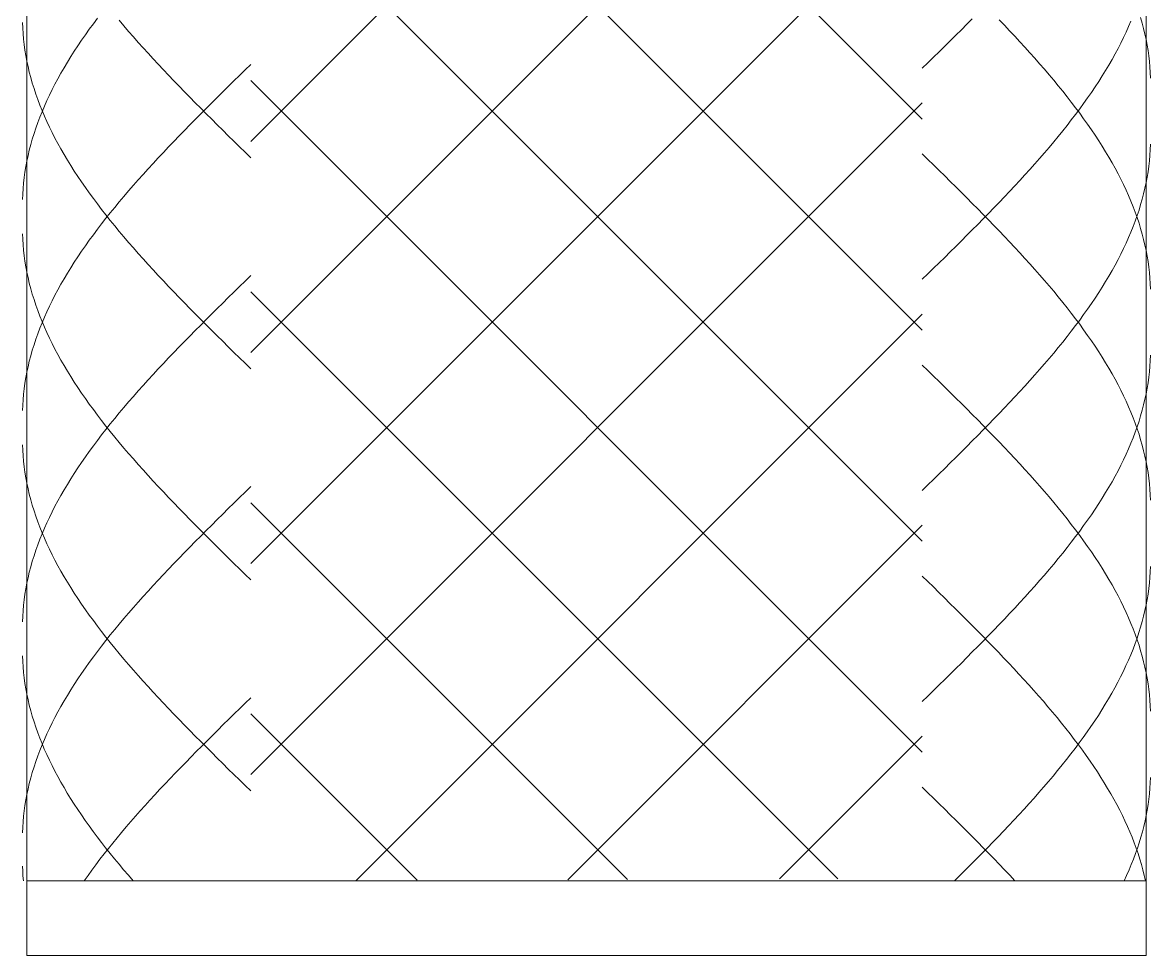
# Model space of a CAD drawing. Header units: millimetres. Extents: x -13140 to 14823, y 100 to 6213.
# Drawn here: x -11775.2 to -11624.1, y 1250 to 1375 of the extents above; entities that cross this region are included whole.
import ezdxf

# ---------------------------------------------------------------- set-up
doc = ezdxf.new("R2010")
doc.units = ezdxf.units.MM
doc.layers.add('E-LITE-EQPM', color=33, linetype='Continuous', lineweight=9)

# ---------------------------------------------------------------- blocks, each defined once
blk = doc.blocks.new('FP_7-ELEVAÇÃO 1 SUÍTE')
at = {"layer": 'E-LITE-EQPM'}
for p, q in [((-11774.65, 1490), (-11774.65, 1260)), ((-11765.74, 1374.84), (-11765.19, 1375.58)), ((-11775.2, 1374.26), (-11775.22, 1374.99)), ((-11775.15, 1373.52), (-11775.2, 1374.26)), ((-11766.8, 1373.37), (-11766.28, 1374.11)), ((-11766.28, 1374.11), (-11765.74, 1374.84)), ((-11761.64, 1374.56), (-11762.26, 1375.3)), ((-11761.01, 1373.82), (-11761.64, 1374.56)), ((-11775.09, 1372.78), (-11775.15, 1373.52)), ((-11775, 1372.05), (-11775.09, 1372.78)), ((-11767.81, 1371.9), (-11767.31, 1372.64)), ((-11767.31, 1372.64), (-11766.8, 1373.37)), ((-11760.37, 1373.09), (-11761.01, 1373.82)), ((-11759.72, 1372.35), (-11760.37, 1373.09)), ((-11774.9, 1371.31), (-11775, 1372.05)), ((-11774.78, 1370.57), (-11774.9, 1371.31)), ((-11768.76, 1370.43), (-11768.29, 1371.16)), ((-11768.29, 1371.16), (-11767.81, 1371.9)), ((-11759.07, 1371.61), (-11759.72, 1372.35)), ((-11758.4, 1370.88), (-11759.07, 1371.61)), ((-11774.65, 1369.84), (-11774.78, 1370.57)), ((-11774.49, 1369.1), (-11774.65, 1369.84)), ((-11769.65, 1368.95), (-11769.21, 1369.69)), ((-11769.21, 1369.69), (-11768.76, 1370.43)), ((-11757.73, 1370.14), (-11758.4, 1370.88)), ((-11757.04, 1369.41), (-11757.73, 1370.14)), ((-11756.35, 1368.67), (-11757.04, 1369.41)), ((-11774.32, 1368.36), (-11774.49, 1369.1)), ((-11774.13, 1367.63), (-11774.32, 1368.36)), ((-11770.49, 1367.48), (-11770.08, 1368.22)), ((-11770.08, 1368.22), (-11769.65, 1368.95)), ((-11755.66, 1367.93), (-11756.35, 1368.67)), ((-11754.95, 1367.2), (-11755.66, 1367.93)), ((-11746.9, 1367.18), (-11746.15, 1367.91)), ((-11746.15, 1367.91), (-11745.4, 1368.65)), ((-11745.4, 1368.65), (-11744.65, 1369.39)), ((-11773.92, 1366.89), (-11774.13, 1367.63)), ((-11773.69, 1366.16), (-11773.92, 1366.89)), ((-11771.26, 1366.01), (-11770.88, 1366.75)), ((-11770.88, 1366.75), (-11770.49, 1367.48)), ((-11754.24, 1366.46), (-11754.95, 1367.2)), ((-11753.53, 1365.72), (-11754.24, 1366.46)), ((-11748.39, 1365.7), (-11747.65, 1366.44)), ((-11747.65, 1366.44), (-11746.9, 1367.18)), ((-11773.45, 1365.42), (-11773.69, 1366.16)), ((-11773.18, 1364.68), (-11773.45, 1365.42)), ((-11771.97, 1364.54), (-11771.62, 1365.27)), ((-11771.62, 1365.27), (-11771.26, 1366.01)), ((-11752.81, 1364.99), (-11753.53, 1365.72)), ((-11752.08, 1364.25), (-11752.81, 1364.99)), ((-11749.88, 1364.23), (-11749.14, 1364.97)), ((-11749.14, 1364.97), (-11748.39, 1365.7)), ((-11772.91, 1363.95), (-11773.18, 1364.68)), ((-11772.61, 1363.21), (-11772.91, 1363.95)), ((-11772.61, 1363.06), (-11772.3, 1363.8)), ((-11772.3, 1363.8), (-11771.97, 1364.54)), ((-11751.35, 1363.52), (-11752.08, 1364.25)), ((-11750.62, 1362.78), (-11751.35, 1363.52)), ((-11751.35, 1362.76), (-11750.62, 1363.5)), ((-11750.62, 1363.5), (-11749.88, 1364.23)), ((-11773.18, 1361.59), (-11772.91, 1362.33)), ((-11772.91, 1362.33), (-11772.61, 1363.06)), ((-11772.3, 1362.47), (-11772.61, 1363.21)), ((-11771.97, 1361.74), (-11772.3, 1362.47)), ((-11752.81, 1361.29), (-11752.08, 1362.02)), ((-11752.08, 1362.02), (-11751.35, 1362.76)), ((-11749.88, 1362.04), (-11750.62, 1362.78)), ((-11749.14, 1361.31), (-11749.88, 1362.04)), ((-11773.69, 1360.12), (-11773.45, 1360.85)), ((-11773.45, 1360.85), (-11773.18, 1361.59)), ((-11771.62, 1361), (-11771.97, 1361.74)), ((-11771.26, 1360.27), (-11771.62, 1361)), ((-11754.24, 1359.81), (-11753.53, 1360.55)), ((-11753.53, 1360.55), (-11752.81, 1361.29)), ((-11748.39, 1360.57), (-11749.14, 1361.31)), ((-11747.65, 1359.83), (-11748.39, 1360.57)), ((-11774.13, 1358.65), (-11773.92, 1359.38)), ((-11773.92, 1359.38), (-11773.69, 1360.12)), ((-11770.88, 1359.53), (-11771.26, 1360.27)), ((-11770.49, 1358.79), (-11770.88, 1359.53)), ((-11755.66, 1358.34), (-11754.95, 1359.08)), ((-11754.95, 1359.08), (-11754.24, 1359.81)), ((-11746.9, 1359.1), (-11747.65, 1359.83)), ((-11746.15, 1358.36), (-11746.9, 1359.1)), ((-11774.49, 1357.17), (-11774.32, 1357.91)), ((-11774.32, 1357.91), (-11774.13, 1358.65)), ((-11770.08, 1358.06), (-11770.49, 1358.79)), ((-11769.65, 1357.32), (-11770.08, 1358.06)), ((-11769.21, 1356.58), (-11769.65, 1357.32)), ((-11757.04, 1356.87), (-11756.35, 1357.6)), ((-11756.35, 1357.6), (-11755.66, 1358.34)), ((-11745.4, 1357.62), (-11746.15, 1358.36)), ((-11744.65, 1356.89), (-11745.4, 1357.62)), ((-11774.78, 1355.7), (-11774.65, 1356.44)), ((-11774.65, 1356.44), (-11774.49, 1357.17)), ((-11768.76, 1355.85), (-11769.21, 1356.58)), ((-11768.29, 1355.11), (-11768.76, 1355.85)), ((-11758.4, 1355.4), (-11757.73, 1356.13)), ((-11757.73, 1356.13), (-11757.04, 1356.87)), ((-11775, 1354.23), (-11774.9, 1354.96)), ((-11774.9, 1354.96), (-11774.78, 1355.7)), ((-11767.81, 1354.37), (-11768.29, 1355.11)), ((-11767.31, 1353.64), (-11767.81, 1354.37)), ((-11759.72, 1353.92), (-11759.07, 1354.66)), ((-11759.07, 1354.66), (-11758.4, 1355.4)), ((-11775.15, 1352.76), (-11775.09, 1353.49)), ((-11775.09, 1353.49), (-11775, 1354.23)), ((-11766.8, 1352.9), (-11767.31, 1353.64)), ((-11766.28, 1352.17), (-11766.8, 1352.9)), ((-11761.01, 1352.45), (-11760.37, 1353.19)), ((-11760.37, 1353.19), (-11759.72, 1353.92)), ((-11775.22, 1351.28), (-11775.2, 1352.02)), ((-11775.2, 1352.02), (-11775.15, 1352.76)), ((-11765.74, 1351.43), (-11766.28, 1352.17)), ((-11765.19, 1350.69), (-11765.74, 1351.43)), ((-11762.26, 1350.98), (-11761.64, 1351.71)), ((-11761.64, 1351.71), (-11761.01, 1352.45)), ((-11764.63, 1349.96), (-11765.19, 1350.69)), ((-11764.05, 1349.22), (-11764.63, 1349.96)), ((-11763.47, 1349.51), (-11762.87, 1350.24)), ((-11762.87, 1350.24), (-11762.26, 1350.98)), ((-11764.63, 1348.03), (-11764.05, 1348.77)), ((-11764.05, 1348.77), (-11763.47, 1349.51)), ((-11763.47, 1348.48), (-11764.05, 1349.22)), ((-11762.87, 1347.75), (-11763.47, 1348.48)), ((-11765.74, 1346.56), (-11765.19, 1347.3)), ((-11765.19, 1347.3), (-11764.63, 1348.03)), ((-11762.26, 1347.01), (-11762.87, 1347.75)), ((-11761.64, 1346.28), (-11762.26, 1347.01)), ((-11775.2, 1345.97), (-11775.22, 1346.71)), ((-11775.15, 1345.23), (-11775.2, 1345.97)), ((-11775.09, 1344.5), (-11775.15, 1345.23)), ((-11766.8, 1345.09), (-11766.28, 1345.82)), ((-11766.28, 1345.82), (-11765.74, 1346.56)), ((-11761.01, 1345.54), (-11761.64, 1346.28)), ((-11760.37, 1344.8), (-11761.01, 1345.54)), ((-11775, 1343.76), (-11775.09, 1344.5)), ((-11774.9, 1343.03), (-11775, 1343.76)), ((-11767.81, 1343.61), (-11767.31, 1344.35)), ((-11767.31, 1344.35), (-11766.8, 1345.09)), ((-11759.72, 1344.07), (-11760.37, 1344.8)), ((-11759.07, 1343.33), (-11759.72, 1344.07)), ((-11774.78, 1342.29), (-11774.9, 1343.03)), ((-11774.65, 1341.55), (-11774.78, 1342.29)), ((-11768.76, 1342.14), (-11768.29, 1342.88)), ((-11768.29, 1342.88), (-11767.81, 1343.61)), ((-11758.4, 1342.59), (-11759.07, 1343.33)), ((-11757.73, 1341.86), (-11758.4, 1342.59)), ((-11774.49, 1340.82), (-11774.65, 1341.55)), ((-11774.32, 1340.08), (-11774.49, 1340.82)), ((-11769.65, 1340.67), (-11769.21, 1341.41)), ((-11769.21, 1341.41), (-11768.76, 1342.14)), ((-11757.04, 1341.12), (-11757.73, 1341.86)), ((-11756.35, 1340.39), (-11757.04, 1341.12)), ((-11745.4, 1340.37), (-11744.65, 1341.1)), ((-11774.13, 1339.34), (-11774.32, 1340.08)), ((-11773.92, 1338.61), (-11774.13, 1339.34)), ((-11770.88, 1338.46), (-11770.49, 1339.2)), ((-11770.49, 1339.2), (-11770.08, 1339.93)), ((-11770.08, 1339.93), (-11769.65, 1340.67)), ((-11755.66, 1339.65), (-11756.35, 1340.39)), ((-11754.95, 1338.91), (-11755.66, 1339.65)), ((-11746.9, 1338.89), (-11746.15, 1339.63)), ((-11746.15, 1339.63), (-11745.4, 1340.37)), ((-11773.69, 1337.87), (-11773.92, 1338.61)), ((-11773.45, 1337.14), (-11773.69, 1337.87)), ((-11771.62, 1336.99), (-11771.26, 1337.72)), ((-11771.26, 1337.72), (-11770.88, 1338.46)), ((-11754.24, 1338.18), (-11754.95, 1338.91)), ((-11753.53, 1337.44), (-11754.24, 1338.18)), ((-11748.39, 1337.42), (-11747.65, 1338.16)), ((-11747.65, 1338.16), (-11746.9, 1338.89)), ((-11773.18, 1336.4), (-11773.45, 1337.14)), ((-11772.91, 1335.66), (-11773.18, 1336.4)), ((-11772.3, 1335.52), (-11771.97, 1336.25)), ((-11771.97, 1336.25), (-11771.62, 1336.99)), ((-11752.81, 1336.7), (-11753.53, 1337.44)), ((-11752.08, 1335.97), (-11752.81, 1336.7)), ((-11749.88, 1335.95), (-11749.14, 1336.68)), ((-11749.14, 1336.68), (-11748.39, 1337.42)), ((-11772.61, 1334.93), (-11772.91, 1335.66)), ((-11772.91, 1334.04), (-11772.61, 1334.78)), ((-11772.61, 1334.78), (-11772.3, 1335.52)), ((-11772.3, 1334.19), (-11772.61, 1334.93)), ((-11751.35, 1335.23), (-11752.08, 1335.97)), ((-11750.62, 1334.49), (-11751.35, 1335.23)), ((-11751.35, 1334.47), (-11750.62, 1335.21)), ((-11750.62, 1335.21), (-11749.88, 1335.95)), ((-11773.45, 1332.57), (-11773.18, 1333.31)), ((-11773.18, 1333.31), (-11772.91, 1334.04)), ((-11771.97, 1333.45), (-11772.3, 1334.19)), ((-11771.62, 1332.72), (-11771.97, 1333.45)), ((-11752.81, 1333), (-11752.08, 1333.74)), ((-11752.08, 1333.74), (-11751.35, 1334.47)), ((-11749.88, 1333.76), (-11750.62, 1334.49)), ((-11749.14, 1333.02), (-11749.88, 1333.76)), ((-11773.92, 1331.1), (-11773.69, 1331.83)), ((-11773.69, 1331.83), (-11773.45, 1332.57)), ((-11771.26, 1331.98), (-11771.62, 1332.72)), ((-11770.88, 1331.24), (-11771.26, 1331.98)), ((-11754.24, 1331.53), (-11753.53, 1332.27)), ((-11753.53, 1332.27), (-11752.81, 1333)), ((-11748.39, 1332.29), (-11749.14, 1333.02)), ((-11747.65, 1331.55), (-11748.39, 1332.29)), ((-11774.32, 1329.63), (-11774.13, 1330.36)), ((-11774.13, 1330.36), (-11773.92, 1331.1)), ((-11770.49, 1330.51), (-11770.88, 1331.24)), ((-11770.08, 1329.77), (-11770.49, 1330.51)), ((-11755.66, 1330.06), (-11754.95, 1330.79)), ((-11754.95, 1330.79), (-11754.24, 1331.53)), ((-11746.9, 1330.81), (-11747.65, 1331.55)), ((-11746.15, 1330.08), (-11746.9, 1330.81)), ((-11774.65, 1328.15), (-11774.49, 1328.89)), ((-11774.49, 1328.89), (-11774.32, 1329.63)), ((-11769.65, 1329.04), (-11770.08, 1329.77)), ((-11769.21, 1328.3), (-11769.65, 1329.04)), ((-11757.04, 1328.58), (-11756.35, 1329.32)), ((-11756.35, 1329.32), (-11755.66, 1330.06)), ((-11745.4, 1329.34), (-11746.15, 1330.08)), ((-11744.65, 1328.6), (-11745.4, 1329.34)), ((-11774.9, 1326.68), (-11774.78, 1327.42)), ((-11774.78, 1327.42), (-11774.65, 1328.15)), ((-11768.76, 1327.56), (-11769.21, 1328.3)), ((-11768.29, 1326.83), (-11768.76, 1327.56)), ((-11759.07, 1326.38), (-11758.4, 1327.11)), ((-11758.4, 1327.11), (-11757.73, 1327.85)), ((-11757.73, 1327.85), (-11757.04, 1328.58)), ((-11775.09, 1325.21), (-11775, 1325.94)), ((-11775, 1325.94), (-11774.9, 1326.68)), ((-11767.81, 1326.09), (-11768.29, 1326.83)), ((-11767.31, 1325.35), (-11767.81, 1326.09)), ((-11760.37, 1324.9), (-11759.72, 1325.64)), ((-11759.72, 1325.64), (-11759.07, 1326.38)), ((-11775.2, 1323.73), (-11775.15, 1324.47)), ((-11775.15, 1324.47), (-11775.09, 1325.21)), ((-11766.8, 1324.62), (-11767.31, 1325.35)), ((-11766.28, 1323.88), (-11766.8, 1324.62)), ((-11761.64, 1323.43), (-11761.01, 1324.17)), ((-11761.01, 1324.17), (-11760.37, 1324.9)), ((-11775.22, 1323), (-11775.2, 1323.73)), ((-11765.74, 1323.15), (-11766.28, 1323.88)), ((-11765.19, 1322.41), (-11765.74, 1323.15)), ((-11762.87, 1321.96), (-11762.26, 1322.69)), ((-11762.26, 1322.69), (-11761.64, 1323.43)), ((-11764.63, 1321.67), (-11765.19, 1322.41)), ((-11764.05, 1320.94), (-11764.63, 1321.67)), ((-11764.05, 1320.48), (-11763.47, 1321.22)), ((-11763.47, 1321.22), (-11762.87, 1321.96)), ((-11765.19, 1319.01), (-11764.63, 1319.75)), ((-11764.63, 1319.75), (-11764.05, 1320.48)), ((-11763.47, 1320.2), (-11764.05, 1320.94)), ((-11762.87, 1319.46), (-11763.47, 1320.2)), ((-11775.2, 1317.69), (-11775.22, 1318.42)), ((-11766.28, 1317.54), (-11765.74, 1318.28)), ((-11765.74, 1318.28), (-11765.19, 1319.01)), ((-11762.26, 1318.73), (-11762.87, 1319.46)), ((-11761.64, 1317.99), (-11762.26, 1318.73)), ((-11775.15, 1316.95), (-11775.2, 1317.69)), ((-11775.09, 1316.21), (-11775.15, 1316.95)), ((-11767.31, 1316.07), (-11766.8, 1316.8)), ((-11766.8, 1316.8), (-11766.28, 1317.54)), ((-11761.01, 1317.25), (-11761.64, 1317.99)), ((-11760.37, 1316.52), (-11761.01, 1317.25)), ((-11759.72, 1315.78), (-11760.37, 1316.52)), ((-11775, 1315.48), (-11775.09, 1316.21)), ((-11774.9, 1314.74), (-11775, 1315.48)), ((-11768.29, 1314.59), (-11767.81, 1315.33)), ((-11767.81, 1315.33), (-11767.31, 1316.07)), ((-11759.07, 1315.05), (-11759.72, 1315.78)), ((-11758.4, 1314.31), (-11759.07, 1315.05)), ((-11774.78, 1314.01), (-11774.9, 1314.74)), ((-11774.65, 1313.27), (-11774.78, 1314.01)), ((-11769.21, 1313.12), (-11768.76, 1313.86)), ((-11768.76, 1313.86), (-11768.29, 1314.59)), ((-11757.73, 1313.57), (-11758.4, 1314.31)), ((-11757.04, 1312.84), (-11757.73, 1313.57)), ((-11774.49, 1312.53), (-11774.65, 1313.27)), ((-11774.32, 1311.8), (-11774.49, 1312.53)), ((-11770.08, 1311.65), (-11769.65, 1312.39)), ((-11769.65, 1312.39), (-11769.21, 1313.12)), ((-11756.35, 1312.1), (-11757.04, 1312.84)), ((-11755.66, 1311.36), (-11756.35, 1312.1)), ((-11746.15, 1311.34), (-11745.4, 1312.08)), ((-11745.4, 1312.08), (-11744.65, 1312.82)), ((-11774.13, 1311.06), (-11774.32, 1311.8)), ((-11773.92, 1310.32), (-11774.13, 1311.06)), ((-11770.88, 1310.18), (-11770.49, 1310.91)), ((-11770.49, 1310.91), (-11770.08, 1311.65)), ((-11754.95, 1310.63), (-11755.66, 1311.36)), ((-11754.24, 1309.89), (-11754.95, 1310.63)), ((-11747.65, 1309.87), (-11746.9, 1310.61)), ((-11746.9, 1310.61), (-11746.15, 1311.34)), ((-11773.69, 1309.59), (-11773.92, 1310.32)), ((-11773.45, 1308.85), (-11773.69, 1309.59)), ((-11771.62, 1308.7), (-11771.26, 1309.44)), ((-11771.26, 1309.44), (-11770.88, 1310.18)), ((-11753.53, 1309.16), (-11754.24, 1309.89)), ((-11752.81, 1308.42), (-11753.53, 1309.16)), ((-11749.14, 1308.4), (-11748.39, 1309.14)), ((-11748.39, 1309.14), (-11747.65, 1309.87)), ((-11773.18, 1308.11), (-11773.45, 1308.85)), ((-11772.91, 1307.38), (-11773.18, 1308.11)), ((-11772.3, 1307.23), (-11771.97, 1307.97)), ((-11771.97, 1307.97), (-11771.62, 1308.7)), ((-11752.08, 1307.68), (-11752.81, 1308.42)), ((-11751.35, 1306.95), (-11752.08, 1307.68)), ((-11750.62, 1306.93), (-11749.88, 1307.66)), ((-11749.88, 1307.66), (-11749.14, 1308.4)), ((-11772.61, 1306.64), (-11772.91, 1307.38)), ((-11772.91, 1305.76), (-11772.61, 1306.49)), ((-11772.61, 1306.49), (-11772.3, 1307.23)), ((-11772.3, 1305.91), (-11772.61, 1306.64)), ((-11752.08, 1305.45), (-11751.35, 1306.19)), ((-11750.62, 1306.21), (-11751.35, 1306.95)), ((-11751.35, 1306.19), (-11750.62, 1306.93)), ((-11749.88, 1305.47), (-11750.62, 1306.21)), ((-11773.45, 1304.29), (-11773.18, 1305.02)), ((-11773.18, 1305.02), (-11772.91, 1305.76)), ((-11771.97, 1305.17), (-11772.3, 1305.91)), ((-11771.62, 1304.43), (-11771.97, 1305.17)), ((-11771.26, 1303.7), (-11771.62, 1304.43)), ((-11753.53, 1303.98), (-11752.81, 1304.72)), ((-11752.81, 1304.72), (-11752.08, 1305.45)), ((-11749.14, 1304.74), (-11749.88, 1305.47)), ((-11748.39, 1304), (-11749.14, 1304.74)), ((-11773.92, 1302.81), (-11773.69, 1303.55)), ((-11773.69, 1303.55), (-11773.45, 1304.29)), ((-11770.88, 1302.96), (-11771.26, 1303.7)), ((-11770.49, 1302.22), (-11770.88, 1302.96)), ((-11754.95, 1302.51), (-11754.24, 1303.25)), ((-11754.24, 1303.25), (-11753.53, 1303.98)), ((-11747.65, 1303.27), (-11748.39, 1304)), ((-11746.9, 1302.53), (-11747.65, 1303.27)), ((-11774.32, 1301.34), (-11774.13, 1302.08)), ((-11774.13, 1302.08), (-11773.92, 1302.81)), ((-11770.08, 1301.49), (-11770.49, 1302.22)), ((-11769.65, 1300.75), (-11770.08, 1301.49)), ((-11756.35, 1301.04), (-11755.66, 1301.77)), ((-11755.66, 1301.77), (-11754.95, 1302.51)), ((-11746.15, 1301.79), (-11746.9, 1302.53)), ((-11745.4, 1301.06), (-11746.15, 1301.79)), ((-11774.65, 1299.87), (-11774.49, 1300.6)), ((-11774.49, 1300.6), (-11774.32, 1301.34)), ((-11769.21, 1300.02), (-11769.65, 1300.75)), ((-11768.76, 1299.28), (-11769.21, 1300.02)), ((-11757.73, 1299.56), (-11757.04, 1300.3)), ((-11757.04, 1300.3), (-11756.35, 1301.04)), ((-11744.65, 1300.32), (-11745.4, 1301.06)), ((-11775, 1297.66), (-11774.9, 1298.4)), ((-11774.9, 1298.4), (-11774.78, 1299.13)), ((-11774.78, 1299.13), (-11774.65, 1299.87)), ((-11768.29, 1298.54), (-11768.76, 1299.28)), ((-11767.81, 1297.81), (-11768.29, 1298.54)), ((-11759.07, 1298.09), (-11758.4, 1298.83)), ((-11758.4, 1298.83), (-11757.73, 1299.56)), ((-11775.15, 1296.19), (-11775.09, 1296.92)), ((-11775.09, 1296.92), (-11775, 1297.66)), ((-11767.31, 1297.07), (-11767.81, 1297.81)), ((-11766.8, 1296.33), (-11767.31, 1297.07)), ((-11760.37, 1296.62), (-11759.72, 1297.35)), ((-11759.72, 1297.35), (-11759.07, 1298.09)), ((-11775.22, 1294.71), (-11775.2, 1295.45)), ((-11775.2, 1295.45), (-11775.15, 1296.19)), ((-11766.28, 1295.6), (-11766.8, 1296.33)), ((-11765.74, 1294.86), (-11766.28, 1295.6)), ((-11761.64, 1295.15), (-11761.01, 1295.88)), ((-11761.01, 1295.88), (-11760.37, 1296.62)), ((-11765.19, 1294.12), (-11765.74, 1294.86)), ((-11764.63, 1293.39), (-11765.19, 1294.12)), ((-11762.87, 1293.67), (-11762.26, 1294.41)), ((-11762.26, 1294.41), (-11761.64, 1295.15)), ((-11764.05, 1292.65), (-11764.63, 1293.39)), ((-11764.05, 1292.2), (-11763.47, 1292.94)), ((-11763.47, 1291.92), (-11764.05, 1292.65)), ((-11763.47, 1292.94), (-11762.87, 1293.67)), ((-11765.19, 1290.73), (-11764.63, 1291.46)), ((-11764.63, 1291.46), (-11764.05, 1292.2)), ((-11762.87, 1291.18), (-11763.47, 1291.92)), ((-11762.26, 1290.44), (-11762.87, 1291.18)), ((-11775.2, 1289.4), (-11775.22, 1290.14)), ((-11775.15, 1288.67), (-11775.2, 1289.4)), ((-11766.28, 1289.26), (-11765.74, 1289.99)), ((-11765.74, 1289.99), (-11765.19, 1290.73)), ((-11761.64, 1289.71), (-11762.26, 1290.44)), ((-11761.01, 1288.97), (-11761.64, 1289.71)), ((-11775.09, 1287.93), (-11775.15, 1288.67)), ((-11775, 1287.2), (-11775.09, 1287.93)), ((-11767.31, 1287.78), (-11766.8, 1288.52)), ((-11766.8, 1288.52), (-11766.28, 1289.26)), ((-11760.37, 1288.23), (-11761.01, 1288.97)), ((-11759.72, 1287.5), (-11760.37, 1288.23)), ((-11774.9, 1286.46), (-11775, 1287.2)), ((-11774.78, 1285.73), (-11774.9, 1286.46)), ((-11768.76, 1285.57), (-11768.29, 1286.31)), ((-11768.29, 1286.31), (-11767.81, 1287.05)), ((-11767.81, 1287.05), (-11767.31, 1287.78)), ((-11759.07, 1286.76), (-11759.72, 1287.5)), ((-11758.4, 1286.03), (-11759.07, 1286.76)), ((-11774.65, 1284.99), (-11774.78, 1285.73)), ((-11774.49, 1284.26), (-11774.65, 1284.99)), ((-11769.65, 1284.1), (-11769.21, 1284.84)), ((-11769.21, 1284.84), (-11768.76, 1285.57)), ((-11757.73, 1285.29), (-11758.4, 1286.03)), ((-11757.04, 1284.55), (-11757.73, 1285.29)), ((-11774.32, 1283.52), (-11774.49, 1284.26)), ((-11774.13, 1282.79), (-11774.32, 1283.52)), ((-11770.49, 1282.63), (-11770.08, 1283.36)), ((-11770.08, 1283.36), (-11769.65, 1284.1)), ((-11756.35, 1283.82), (-11757.04, 1284.55)), ((-11755.66, 1283.08), (-11756.35, 1283.82)), ((-11746.12, 1283.09), (-11745.39, 1283.81)), ((-11745.39, 1283.81), (-11744.65, 1284.53)), ((-11773.92, 1282.05), (-11774.13, 1282.79)), ((-11773.69, 1281.32), (-11773.92, 1282.05)), ((-11771.26, 1281.16), (-11770.88, 1281.89)), ((-11770.88, 1281.89), (-11770.49, 1282.63)), ((-11754.95, 1282.34), (-11755.66, 1283.08)), ((-11754.24, 1281.61), (-11754.95, 1282.34)), ((-11747.59, 1281.65), (-11746.86, 1282.37)), ((-11746.86, 1282.37), (-11746.12, 1283.09)), ((-11773.45, 1280.58), (-11773.69, 1281.32)), ((-11773.19, 1279.85), (-11773.45, 1280.58)), ((-11771.97, 1279.68), (-11771.62, 1280.42)), ((-11771.62, 1280.42), (-11771.26, 1281.16)), ((-11753.53, 1280.87), (-11754.24, 1281.61)), ((-11752.81, 1280.13), (-11753.53, 1280.87)), ((-11749.05, 1280.2), (-11748.32, 1280.93)), ((-11748.32, 1280.93), (-11747.59, 1281.65)), ((-11772.91, 1279.11), (-11773.19, 1279.85)), ((-11772.62, 1278.38), (-11772.91, 1279.11)), ((-11772.61, 1278.21), (-11772.3, 1278.95)), ((-11772.3, 1278.95), (-11771.97, 1279.68)), ((-11752.08, 1279.4), (-11752.81, 1280.13)), ((-11751.35, 1278.66), (-11752.08, 1279.4)), ((-11751.22, 1278.04), (-11750.5, 1278.76)), ((-11750.5, 1278.76), (-11749.78, 1279.48)), ((-11749.78, 1279.48), (-11749.05, 1280.2)), ((-11773.18, 1276.74), (-11772.91, 1277.47)), ((-11772.91, 1277.47), (-11772.61, 1278.21)), ((-11772.31, 1277.64), (-11772.62, 1278.38)), ((-11771.98, 1276.91), (-11772.31, 1277.64)), ((-11752.65, 1276.6), (-11751.94, 1277.32)), ((-11751.94, 1277.32), (-11751.22, 1278.04)), ((-11750.62, 1277.93), (-11751.35, 1278.66)), ((-11749.88, 1277.19), (-11750.62, 1277.93)), ((-11773.69, 1275.27), (-11773.45, 1276)), ((-11773.45, 1276), (-11773.18, 1276.74)), ((-11771.63, 1276.17), (-11771.98, 1276.91)), ((-11771.27, 1275.44), (-11771.63, 1276.17)), ((-11754.06, 1275.15), (-11753.36, 1275.87)), ((-11753.36, 1275.87), (-11752.65, 1276.6)), ((-11749.14, 1276.45), (-11749.88, 1277.19)), ((-11748.39, 1275.72), (-11749.14, 1276.45)), ((-11747.65, 1274.98), (-11748.39, 1275.72)), ((-11774.13, 1273.79), (-11773.92, 1274.53)), ((-11773.92, 1274.53), (-11773.69, 1275.27)), ((-11770.9, 1274.7), (-11771.27, 1275.44)), ((-11770.5, 1273.97), (-11770.9, 1274.7)), ((-11755.45, 1273.71), (-11754.76, 1274.43)), ((-11754.76, 1274.43), (-11754.06, 1275.15)), ((-11746.9, 1274.24), (-11747.65, 1274.98)), ((-11746.15, 1273.51), (-11746.9, 1274.24)), ((-11774.49, 1272.32), (-11774.32, 1273.06)), ((-11774.32, 1273.06), (-11774.13, 1273.79)), ((-11770.1, 1273.23), (-11770.5, 1273.97)), ((-11769.67, 1272.5), (-11770.1, 1273.23)), ((-11756.81, 1272.27), (-11756.13, 1272.99)), ((-11756.13, 1272.99), (-11755.45, 1273.71)), ((-11745.4, 1272.77), (-11746.15, 1273.51)), ((-11744.65, 1272.04), (-11745.4, 1272.77)), ((-11774.78, 1270.85), (-11774.65, 1271.58)), ((-11774.65, 1271.58), (-11774.49, 1272.32)), ((-11769.23, 1271.76), (-11769.67, 1272.5)), ((-11768.78, 1271.03), (-11769.23, 1271.76)), ((-11758.15, 1270.82), (-11757.48, 1271.54)), ((-11757.48, 1271.54), (-11756.81, 1272.27)), ((-11775, 1269.37), (-11774.9, 1270.11)), ((-11774.9, 1270.11), (-11774.78, 1270.85)), ((-11768.31, 1270.29), (-11768.78, 1271.03)), ((-11767.83, 1269.56), (-11768.31, 1270.29)), ((-11759.45, 1269.38), (-11758.8, 1270.1)), ((-11758.8, 1270.1), (-11758.15, 1270.82)), ((-11775.15, 1267.9), (-11775.09, 1268.64)), ((-11775.09, 1268.64), (-11775, 1269.37)), ((-11767.34, 1268.82), (-11767.83, 1269.56)), ((-11766.83, 1268.09), (-11767.34, 1268.82)), ((-11760.72, 1267.94), (-11760.09, 1268.66)), ((-11760.09, 1268.66), (-11759.45, 1269.38)), ((-11775.22, 1266.43), (-11775.2, 1267.17)), ((-11775.2, 1267.17), (-11775.15, 1267.9)), ((-11766.3, 1267.35), (-11766.83, 1268.09)), ((-11765.77, 1266.62), (-11766.3, 1267.35)), ((-11761.95, 1266.49), (-11761.34, 1267.22)), ((-11761.34, 1267.22), (-11760.72, 1267.94)), ((-11765.22, 1265.88), (-11765.77, 1266.62)), ((-11764.66, 1265.15), (-11765.22, 1265.88)), ((-11764.09, 1264.41), (-11764.66, 1265.15)), ((-11763.14, 1265.05), (-11762.55, 1265.77)), ((-11762.55, 1265.77), (-11761.95, 1266.49)), ((-11764.85, 1262.89), (-11764.29, 1263.61)), ((-11764.29, 1263.61), (-11763.72, 1264.33)), ((-11763.5, 1263.68), (-11764.09, 1264.41)), ((-11763.72, 1264.33), (-11763.14, 1265.05)), ((-11762.91, 1262.94), (-11763.5, 1263.68)), ((-11765.93, 1261.44), (-11765.4, 1262.16)), ((-11765.4, 1262.16), (-11764.85, 1262.89)), ((-11762.3, 1262.21), (-11762.91, 1262.94)), ((-11761.68, 1261.47), (-11762.3, 1262.21)), ((-11775.2, 1261.3), (-11775.23, 1261.94)), ((-11775.17, 1260.65), (-11775.2, 1261.3)), ((-11775.12, 1260), (-11775.17, 1260.65)), ((-11766.96, 1260), (-11766.45, 1260.72)), ((-11766.45, 1260.72), (-11765.93, 1261.44)), ((-11761.05, 1260.74), (-11761.68, 1261.47)), ((-11760.42, 1260), (-11761.05, 1260.74))]:
    blk.add_line(p, q, dxfattribs=at)
blk = doc.blocks.new('FP_8-ELEVAÇÃO 1 SUÍTE')
at = {"layer": 'E-LITE-EQPM'}
for p, q in [((-11624.65, 1260), (-11624.65, 1490)), ((-11648.68, 1374.77), (-11647.95, 1375.51)), ((-11625.18, 1374.94), (-11625.39, 1375.67)), ((-11650.16, 1373.3), (-11649.42, 1374.04)), ((-11649.42, 1374.04), (-11648.68, 1374.77)), ((-11643.64, 1374.63), (-11644.35, 1375.37)), ((-11642.95, 1373.9), (-11643.64, 1374.63)), ((-11627.33, 1373.73), (-11627, 1374.47)), ((-11627, 1374.47), (-11626.69, 1375.2)), ((-11624.99, 1374.2), (-11625.18, 1374.94)), ((-11624.81, 1373.46), (-11624.99, 1374.2)), ((-11651.65, 1371.83), (-11650.91, 1372.56)), ((-11650.91, 1372.56), (-11650.16, 1373.3)), ((-11642.26, 1373.16), (-11642.95, 1373.9)), ((-11641.58, 1372.42), (-11642.26, 1373.16)), ((-11628.04, 1372.26), (-11627.68, 1372.99)), ((-11627.68, 1372.99), (-11627.33, 1373.73)), ((-11624.66, 1372.73), (-11624.81, 1373.46)), ((-11624.52, 1371.99), (-11624.66, 1372.73)), ((-11653.15, 1370.35), (-11652.4, 1371.09)), ((-11652.4, 1371.09), (-11651.65, 1371.83)), ((-11640.9, 1371.69), (-11641.58, 1372.42)), ((-11640.23, 1370.95), (-11640.9, 1371.69)), ((-11639.58, 1370.21), (-11640.23, 1370.95)), ((-11628.81, 1370.79), (-11628.42, 1371.52)), ((-11628.42, 1371.52), (-11628.04, 1372.26)), ((-11624.4, 1371.26), (-11624.52, 1371.99)), ((-11624.3, 1370.52), (-11624.4, 1371.26)), ((-11654.65, 1368.88), (-11653.9, 1369.62)), ((-11653.9, 1369.62), (-11653.15, 1370.35)), ((-11638.93, 1369.48), (-11639.58, 1370.21)), ((-11638.29, 1368.74), (-11638.93, 1369.48)), ((-11629.65, 1369.31), (-11629.22, 1370.05)), ((-11629.22, 1370.05), (-11628.81, 1370.79)), ((-11624.22, 1369.78), (-11624.3, 1370.52)), ((-11624.15, 1369.05), (-11624.22, 1369.78)), ((-11637.66, 1368.01), (-11638.29, 1368.74)), ((-11637.04, 1367.27), (-11637.66, 1368.01)), ((-11630.54, 1367.84), (-11630.09, 1368.58)), ((-11630.09, 1368.58), (-11629.65, 1369.31)), ((-11624.11, 1368.31), (-11624.15, 1369.05)), ((-11624.08, 1367.57), (-11624.11, 1368.31)), ((-11636.43, 1366.53), (-11637.04, 1367.27)), ((-11635.84, 1365.8), (-11636.43, 1366.53)), ((-11631.49, 1366.37), (-11631.01, 1367.1)), ((-11631.01, 1367.1), (-11630.54, 1367.84)), ((-11635.25, 1365.06), (-11635.84, 1365.8)), ((-11634.68, 1364.32), (-11635.25, 1365.06)), ((-11633.03, 1364.16), (-11632.5, 1364.9)), ((-11632.5, 1364.9), (-11631.99, 1365.63)), ((-11631.99, 1365.63), (-11631.49, 1366.37)), ((-11634.11, 1363.59), (-11634.68, 1364.32)), ((-11633.56, 1362.85), (-11634.11, 1363.59)), ((-11634.11, 1362.69), (-11633.56, 1363.42)), ((-11633.56, 1363.42), (-11633.03, 1364.16)), ((-11635.25, 1361.21), (-11634.68, 1361.95)), ((-11634.68, 1361.95), (-11634.11, 1362.69)), ((-11633.03, 1362.12), (-11633.56, 1362.85)), ((-11632.5, 1361.38), (-11633.03, 1362.12)), ((-11636.43, 1359.74), (-11635.84, 1360.48)), ((-11635.84, 1360.48), (-11635.25, 1361.21)), ((-11631.99, 1360.64), (-11632.5, 1361.38)), ((-11631.49, 1359.91), (-11631.99, 1360.64)), ((-11637.66, 1358.27), (-11637.04, 1359)), ((-11637.04, 1359), (-11636.43, 1359.74)), ((-11631.01, 1359.17), (-11631.49, 1359.91)), ((-11630.54, 1358.43), (-11631.01, 1359.17)), ((-11653.9, 1356.66), (-11654.65, 1357.39)), ((-11638.93, 1356.8), (-11638.29, 1357.53)), ((-11638.29, 1357.53), (-11637.66, 1358.27)), ((-11630.09, 1357.7), (-11630.54, 1358.43)), ((-11629.65, 1356.96), (-11630.09, 1357.7)), ((-11624.15, 1357.23), (-11624.11, 1357.96)), ((-11624.11, 1357.96), (-11624.08, 1358.7)), ((-11653.15, 1355.92), (-11653.9, 1356.66)), ((-11652.4, 1355.18), (-11653.15, 1355.92)), ((-11640.23, 1355.32), (-11639.58, 1356.06)), ((-11639.58, 1356.06), (-11638.93, 1356.8)), ((-11629.22, 1356.22), (-11629.65, 1356.96)), ((-11628.81, 1355.49), (-11629.22, 1356.22)), ((-11624.3, 1355.75), (-11624.22, 1356.49)), ((-11624.22, 1356.49), (-11624.15, 1357.23)), ((-11651.65, 1354.45), (-11652.4, 1355.18)), ((-11650.91, 1353.71), (-11651.65, 1354.45)), ((-11641.58, 1353.85), (-11640.9, 1354.59)), ((-11640.9, 1354.59), (-11640.23, 1355.32)), ((-11628.42, 1354.75), (-11628.81, 1355.49)), ((-11628.04, 1354.02), (-11628.42, 1354.75)), ((-11624.52, 1354.28), (-11624.4, 1355.02)), ((-11624.4, 1355.02), (-11624.3, 1355.75)), ((-11650.16, 1352.98), (-11650.91, 1353.71)), ((-11649.42, 1352.24), (-11650.16, 1352.98)), ((-11642.95, 1352.38), (-11642.26, 1353.11)), ((-11642.26, 1353.11), (-11641.58, 1353.85)), ((-11627.68, 1353.28), (-11628.04, 1354.02)), ((-11627.33, 1352.54), (-11627.68, 1353.28)), ((-11624.99, 1352.07), (-11624.81, 1352.81)), ((-11624.81, 1352.81), (-11624.66, 1353.55)), ((-11624.66, 1353.55), (-11624.52, 1354.28)), ((-11648.68, 1351.5), (-11649.42, 1352.24)), ((-11647.95, 1350.77), (-11648.68, 1351.5)), ((-11644.35, 1350.91), (-11643.64, 1351.64)), ((-11643.64, 1351.64), (-11642.95, 1352.38)), ((-11627, 1351.81), (-11627.33, 1352.54)), ((-11626.69, 1351.07), (-11627, 1351.81)), ((-11625.39, 1350.6), (-11625.18, 1351.34)), ((-11625.18, 1351.34), (-11624.99, 1352.07)), ((-11647.22, 1350.03), (-11647.95, 1350.77)), ((-11646.49, 1349.29), (-11647.22, 1350.03)), ((-11645.77, 1349.43), (-11645.06, 1350.17)), ((-11645.06, 1350.17), (-11644.35, 1350.91)), ((-11626.4, 1350.33), (-11626.69, 1351.07)), ((-11626.12, 1349.6), (-11626.4, 1350.33)), ((-11625.86, 1349.13), (-11625.61, 1349.86)), ((-11625.61, 1349.86), (-11625.39, 1350.6)), ((-11647.22, 1347.96), (-11646.49, 1348.7)), ((-11646.49, 1348.7), (-11645.77, 1349.43)), ((-11645.77, 1348.56), (-11646.49, 1349.29)), ((-11645.06, 1347.82), (-11645.77, 1348.56)), ((-11626.4, 1347.66), (-11626.12, 1348.39)), ((-11625.86, 1348.86), (-11626.12, 1349.6)), ((-11626.12, 1348.39), (-11625.86, 1349.13)), ((-11625.61, 1348.13), (-11625.86, 1348.86)), ((-11648.68, 1346.49), (-11647.95, 1347.22)), ((-11647.95, 1347.22), (-11647.22, 1347.96)), ((-11644.35, 1347.08), (-11645.06, 1347.82)), ((-11643.64, 1346.35), (-11644.35, 1347.08)), ((-11627, 1346.18), (-11626.69, 1346.92)), ((-11626.69, 1346.92), (-11626.4, 1347.66)), ((-11625.39, 1347.39), (-11625.61, 1348.13)), ((-11625.18, 1346.65), (-11625.39, 1347.39)), ((-11650.16, 1345.01), (-11649.42, 1345.75)), ((-11649.42, 1345.75), (-11648.68, 1346.49)), ((-11642.95, 1345.61), (-11643.64, 1346.35)), ((-11642.26, 1344.88), (-11642.95, 1345.61)), ((-11627.68, 1344.71), (-11627.33, 1345.45)), ((-11627.33, 1345.45), (-11627, 1346.18)), ((-11624.99, 1345.92), (-11625.18, 1346.65)), ((-11624.81, 1345.18), (-11624.99, 1345.92)), ((-11651.65, 1343.54), (-11650.91, 1344.28)), ((-11650.91, 1344.28), (-11650.16, 1345.01)), ((-11641.58, 1344.14), (-11642.26, 1344.88)), ((-11640.9, 1343.4), (-11641.58, 1344.14)), ((-11628.42, 1343.24), (-11628.04, 1343.97)), ((-11628.04, 1343.97), (-11627.68, 1344.71)), ((-11624.66, 1344.44), (-11624.81, 1345.18)), ((-11624.52, 1343.71), (-11624.66, 1344.44)), ((-11653.15, 1342.07), (-11652.4, 1342.81)), ((-11652.4, 1342.81), (-11651.65, 1343.54)), ((-11640.23, 1342.67), (-11640.9, 1343.4)), ((-11639.58, 1341.93), (-11640.23, 1342.67)), ((-11629.22, 1341.77), (-11628.81, 1342.5)), ((-11628.81, 1342.5), (-11628.42, 1343.24)), ((-11624.4, 1342.97), (-11624.52, 1343.71)), ((-11624.3, 1342.23), (-11624.4, 1342.97)), ((-11624.22, 1341.5), (-11624.3, 1342.23)), ((-11654.65, 1340.6), (-11653.9, 1341.33)), ((-11653.9, 1341.33), (-11653.15, 1342.07)), ((-11638.93, 1341.19), (-11639.58, 1341.93)), ((-11638.29, 1340.46), (-11638.93, 1341.19)), ((-11630.09, 1340.29), (-11629.65, 1341.03)), ((-11629.65, 1341.03), (-11629.22, 1341.77)), ((-11624.15, 1340.76), (-11624.22, 1341.5)), ((-11624.11, 1340.03), (-11624.15, 1340.76)), ((-11637.66, 1339.72), (-11638.29, 1340.46)), ((-11637.04, 1338.99), (-11637.66, 1339.72)), ((-11631.01, 1338.82), (-11630.54, 1339.56)), ((-11630.54, 1339.56), (-11630.09, 1340.29)), ((-11624.08, 1339.29), (-11624.11, 1340.03)), ((-11636.43, 1338.25), (-11637.04, 1338.99)), ((-11635.84, 1337.51), (-11636.43, 1338.25)), ((-11631.99, 1337.35), (-11631.49, 1338.08)), ((-11631.49, 1338.08), (-11631.01, 1338.82)), ((-11635.25, 1336.78), (-11635.84, 1337.51)), ((-11634.68, 1336.04), (-11635.25, 1336.78)), ((-11633.03, 1335.87), (-11632.5, 1336.61)), ((-11632.5, 1336.61), (-11631.99, 1337.35)), ((-11634.11, 1335.3), (-11634.68, 1336.04)), ((-11633.56, 1334.57), (-11634.11, 1335.3)), ((-11634.11, 1334.4), (-11633.56, 1335.14)), ((-11633.56, 1335.14), (-11633.03, 1335.87)), ((-11635.25, 1332.93), (-11634.68, 1333.67)), ((-11634.68, 1333.67), (-11634.11, 1334.4)), ((-11633.03, 1333.83), (-11633.56, 1334.57)), ((-11632.5, 1333.09), (-11633.03, 1333.83)), ((-11636.43, 1331.46), (-11635.84, 1332.19)), ((-11635.84, 1332.19), (-11635.25, 1332.93)), ((-11631.99, 1332.36), (-11632.5, 1333.09)), ((-11631.49, 1331.62), (-11631.99, 1332.36)), ((-11631.01, 1330.89), (-11631.49, 1331.62)), ((-11637.66, 1329.98), (-11637.04, 1330.72)), ((-11637.04, 1330.72), (-11636.43, 1331.46)), ((-11630.54, 1330.15), (-11631.01, 1330.89)), ((-11630.09, 1329.41), (-11630.54, 1330.15)), ((-11624.11, 1329.68), (-11624.08, 1330.42)), ((-11653.9, 1328.37), (-11654.65, 1329.11)), ((-11638.93, 1328.51), (-11638.29, 1329.25)), ((-11638.29, 1329.25), (-11637.66, 1329.98)), ((-11629.65, 1328.68), (-11630.09, 1329.41)), ((-11629.22, 1327.94), (-11629.65, 1328.68)), ((-11624.22, 1328.21), (-11624.15, 1328.94)), ((-11624.15, 1328.94), (-11624.11, 1329.68)), ((-11653.15, 1327.64), (-11653.9, 1328.37)), ((-11652.4, 1326.9), (-11653.15, 1327.64)), ((-11640.23, 1327.04), (-11639.58, 1327.78)), ((-11639.58, 1327.78), (-11638.93, 1328.51)), ((-11628.81, 1327.2), (-11629.22, 1327.94)), ((-11628.42, 1326.47), (-11628.81, 1327.2)), ((-11624.4, 1326.73), (-11624.3, 1327.47)), ((-11624.3, 1327.47), (-11624.22, 1328.21)), ((-11651.65, 1326.16), (-11652.4, 1326.9)), ((-11650.91, 1325.43), (-11651.65, 1326.16)), ((-11641.58, 1325.57), (-11640.9, 1326.3)), ((-11640.9, 1326.3), (-11640.23, 1327.04)), ((-11628.04, 1325.73), (-11628.42, 1326.47)), ((-11627.68, 1325), (-11628.04, 1325.73)), ((-11624.66, 1325.26), (-11624.52, 1326)), ((-11624.52, 1326), (-11624.4, 1326.73)), ((-11650.16, 1324.69), (-11650.91, 1325.43)), ((-11649.42, 1323.95), (-11650.16, 1324.69)), ((-11643.64, 1323.36), (-11642.95, 1324.09)), ((-11642.95, 1324.09), (-11642.26, 1324.83)), ((-11642.26, 1324.83), (-11641.58, 1325.57)), ((-11627.33, 1324.26), (-11627.68, 1325)), ((-11627, 1323.52), (-11627.33, 1324.26)), ((-11624.99, 1323.79), (-11624.81, 1324.53)), ((-11624.81, 1324.53), (-11624.66, 1325.26)), ((-11648.68, 1323.22), (-11649.42, 1323.95)), ((-11647.95, 1322.48), (-11648.68, 1323.22)), ((-11645.06, 1321.88), (-11644.35, 1322.62)), ((-11644.35, 1322.62), (-11643.64, 1323.36)), ((-11626.69, 1322.79), (-11627, 1323.52)), ((-11626.4, 1322.05), (-11626.69, 1322.79)), ((-11625.39, 1322.32), (-11625.18, 1323.05)), ((-11625.18, 1323.05), (-11624.99, 1323.79)), ((-11647.22, 1321.75), (-11647.95, 1322.48)), ((-11646.49, 1321.01), (-11647.22, 1321.75)), ((-11646.49, 1320.41), (-11645.77, 1321.15)), ((-11645.77, 1321.15), (-11645.06, 1321.88)), ((-11626.12, 1321.31), (-11626.4, 1322.05)), ((-11625.86, 1320.58), (-11626.12, 1321.31)), ((-11625.86, 1320.84), (-11625.61, 1321.58)), ((-11625.61, 1321.58), (-11625.39, 1322.32)), ((-11647.95, 1318.94), (-11647.22, 1319.68)), ((-11647.22, 1319.68), (-11646.49, 1320.41)), ((-11645.77, 1320.27), (-11646.49, 1321.01)), ((-11645.06, 1319.54), (-11645.77, 1320.27)), ((-11644.35, 1318.8), (-11645.06, 1319.54)), ((-11626.4, 1319.37), (-11626.12, 1320.11)), ((-11626.12, 1320.11), (-11625.86, 1320.84)), ((-11625.61, 1319.84), (-11625.86, 1320.58)), ((-11625.39, 1319.1), (-11625.61, 1319.84)), ((-11649.42, 1317.47), (-11648.68, 1318.2)), ((-11648.68, 1318.2), (-11647.95, 1318.94)), ((-11643.64, 1318.06), (-11644.35, 1318.8)), ((-11642.95, 1317.33), (-11643.64, 1318.06)), ((-11627, 1317.9), (-11626.69, 1318.63)), ((-11626.69, 1318.63), (-11626.4, 1319.37)), ((-11625.18, 1318.37), (-11625.39, 1319.1)), ((-11624.99, 1317.63), (-11625.18, 1318.37)), ((-11650.91, 1315.99), (-11650.16, 1316.73)), ((-11650.16, 1316.73), (-11649.42, 1317.47)), ((-11642.26, 1316.59), (-11642.95, 1317.33)), ((-11641.58, 1315.86), (-11642.26, 1316.59)), ((-11627.68, 1316.43), (-11627.33, 1317.16)), ((-11627.33, 1317.16), (-11627, 1317.9)), ((-11624.81, 1316.9), (-11624.99, 1317.63)), ((-11624.66, 1316.16), (-11624.81, 1316.9)), ((-11652.4, 1314.52), (-11651.65, 1315.26)), ((-11651.65, 1315.26), (-11650.91, 1315.99)), ((-11640.9, 1315.12), (-11641.58, 1315.86)), ((-11640.23, 1314.38), (-11640.9, 1315.12)), ((-11628.42, 1314.95), (-11628.04, 1315.69)), ((-11628.04, 1315.69), (-11627.68, 1316.43)), ((-11624.52, 1315.42), (-11624.66, 1316.16)), ((-11624.4, 1314.69), (-11624.52, 1315.42)), ((-11653.9, 1313.05), (-11653.15, 1313.79)), ((-11653.15, 1313.79), (-11652.4, 1314.52)), ((-11639.58, 1313.65), (-11640.23, 1314.38)), ((-11638.93, 1312.91), (-11639.58, 1313.65)), ((-11629.65, 1312.74), (-11629.22, 1313.48)), ((-11629.22, 1313.48), (-11628.81, 1314.22)), ((-11628.81, 1314.22), (-11628.42, 1314.95)), ((-11624.3, 1313.95), (-11624.4, 1314.69)), ((-11624.22, 1313.21), (-11624.3, 1313.95)), ((-11654.65, 1312.31), (-11653.9, 1313.05)), ((-11638.29, 1312.17), (-11638.93, 1312.91)), ((-11637.66, 1311.44), (-11638.29, 1312.17)), ((-11630.54, 1311.27), (-11630.09, 1312.01)), ((-11630.09, 1312.01), (-11629.65, 1312.74)), ((-11624.15, 1312.48), (-11624.22, 1313.21)), ((-11624.11, 1311.74), (-11624.15, 1312.48)), ((-11637.04, 1310.7), (-11637.66, 1311.44)), ((-11636.43, 1309.96), (-11637.04, 1310.7)), ((-11631.49, 1309.8), (-11631.01, 1310.54)), ((-11631.01, 1310.54), (-11630.54, 1311.27)), ((-11624.08, 1311.01), (-11624.11, 1311.74)), ((-11635.84, 1309.23), (-11636.43, 1309.96)), ((-11635.25, 1308.49), (-11635.84, 1309.23)), ((-11632.5, 1308.33), (-11631.99, 1309.06)), ((-11631.99, 1309.06), (-11631.49, 1309.8)), ((-11634.68, 1307.76), (-11635.25, 1308.49)), ((-11634.11, 1307.02), (-11634.68, 1307.76)), ((-11633.56, 1306.85), (-11633.03, 1307.59)), ((-11633.03, 1307.59), (-11632.5, 1308.33)), ((-11634.68, 1305.38), (-11634.11, 1306.12)), ((-11633.56, 1306.28), (-11634.11, 1307.02)), ((-11634.11, 1306.12), (-11633.56, 1306.85)), ((-11633.03, 1305.55), (-11633.56, 1306.28)), ((-11635.84, 1303.91), (-11635.25, 1304.65)), ((-11635.25, 1304.65), (-11634.68, 1305.38)), ((-11632.5, 1304.81), (-11633.03, 1305.55)), ((-11631.99, 1304.07), (-11632.5, 1304.81)), ((-11637.04, 1302.44), (-11636.43, 1303.17)), ((-11636.43, 1303.17), (-11635.84, 1303.91)), ((-11631.49, 1303.34), (-11631.99, 1304.07)), ((-11631.01, 1302.6), (-11631.49, 1303.34)), ((-11638.29, 1300.96), (-11637.66, 1301.7)), ((-11637.66, 1301.7), (-11637.04, 1302.44)), ((-11630.54, 1301.87), (-11631.01, 1302.6)), ((-11630.09, 1301.13), (-11630.54, 1301.87)), ((-11624.15, 1300.65), (-11624.11, 1301.39)), ((-11624.11, 1301.39), (-11624.08, 1302.13)), ((-11653.91, 1300.1), (-11654.65, 1300.82)), ((-11653.17, 1299.37), (-11653.91, 1300.1)), ((-11639.58, 1299.49), (-11638.93, 1300.23)), ((-11638.93, 1300.23), (-11638.29, 1300.96)), ((-11629.65, 1300.39), (-11630.09, 1301.13)), ((-11629.22, 1299.66), (-11629.65, 1300.39)), ((-11624.3, 1299.17), (-11624.22, 1299.91)), ((-11624.22, 1299.91), (-11624.15, 1300.65)), ((-11652.42, 1298.64), (-11653.17, 1299.37)), ((-11651.68, 1297.91), (-11652.42, 1298.64)), ((-11640.9, 1298.02), (-11640.23, 1298.75)), ((-11640.23, 1298.75), (-11639.58, 1299.49)), ((-11628.81, 1298.92), (-11629.22, 1299.66)), ((-11628.42, 1298.18), (-11628.81, 1298.92)), ((-11624.52, 1297.69), (-11624.4, 1298.43)), ((-11624.4, 1298.43), (-11624.3, 1299.17)), ((-11650.94, 1297.18), (-11651.68, 1297.91)), ((-11650.21, 1296.45), (-11650.94, 1297.18)), ((-11642.26, 1296.55), (-11641.58, 1297.28)), ((-11641.58, 1297.28), (-11640.9, 1298.02)), ((-11628.04, 1297.45), (-11628.42, 1298.18)), ((-11627.68, 1296.71), (-11628.04, 1297.45)), ((-11624.82, 1296.22), (-11624.66, 1296.96)), ((-11624.66, 1296.96), (-11624.52, 1297.69)), ((-11649.47, 1295.72), (-11650.21, 1296.45)), ((-11648.74, 1294.99), (-11649.47, 1295.72)), ((-11643.64, 1295.07), (-11642.95, 1295.81)), ((-11642.95, 1295.81), (-11642.26, 1296.55)), ((-11627.33, 1295.97), (-11627.68, 1296.71)), ((-11627, 1295.24), (-11627.33, 1295.97)), ((-11625.18, 1294.74), (-11624.99, 1295.48)), ((-11624.99, 1295.48), (-11624.82, 1296.22)), ((-11648.02, 1294.26), (-11648.74, 1294.99)), ((-11647.29, 1293.53), (-11648.02, 1294.26)), ((-11645.06, 1293.6), (-11644.35, 1294.34)), ((-11644.35, 1294.34), (-11643.64, 1295.07)), ((-11626.69, 1294.5), (-11627, 1295.24)), ((-11626.4, 1293.77), (-11626.69, 1294.5)), ((-11625.62, 1293.26), (-11625.4, 1294)), ((-11625.4, 1294), (-11625.18, 1294.74)), ((-11646.57, 1292.81), (-11647.29, 1293.53)), ((-11645.86, 1292.08), (-11646.57, 1292.81)), ((-11646.49, 1292.13), (-11645.77, 1292.86)), ((-11645.77, 1292.86), (-11645.06, 1293.6)), ((-11626.12, 1293.03), (-11626.4, 1293.77)), ((-11626.13, 1291.78), (-11625.87, 1292.52)), ((-11625.86, 1292.29), (-11626.12, 1293.03)), ((-11625.87, 1292.52), (-11625.62, 1293.26)), ((-11647.95, 1290.66), (-11647.22, 1291.39)), ((-11647.22, 1291.39), (-11646.49, 1292.13)), ((-11645.15, 1291.35), (-11645.86, 1292.08)), ((-11644.45, 1290.62), (-11645.15, 1291.35)), ((-11626.71, 1290.3), (-11626.41, 1291.04)), ((-11626.41, 1291.04), (-11626.13, 1291.78)), ((-11625.61, 1291.56), (-11625.86, 1292.29)), ((-11625.39, 1290.82), (-11625.61, 1291.56)), ((-11625.18, 1290.08), (-11625.39, 1290.82)), ((-11649.42, 1289.18), (-11648.68, 1289.92)), ((-11648.68, 1289.92), (-11647.95, 1290.66)), ((-11643.75, 1289.89), (-11644.45, 1290.62)), ((-11643.06, 1289.16), (-11643.75, 1289.89)), ((-11627.36, 1288.83), (-11627.03, 1289.56)), ((-11627.03, 1289.56), (-11626.71, 1290.3)), ((-11624.99, 1289.35), (-11625.18, 1290.08)), ((-11624.81, 1288.61), (-11624.99, 1289.35)), ((-11650.91, 1287.71), (-11650.16, 1288.45)), ((-11650.16, 1288.45), (-11649.42, 1289.18)), ((-11642.37, 1288.43), (-11643.06, 1289.16)), ((-11641.7, 1287.7), (-11642.37, 1288.43)), ((-11628.07, 1287.35), (-11627.71, 1288.09)), ((-11627.71, 1288.09), (-11627.36, 1288.83)), ((-11624.66, 1287.88), (-11624.81, 1288.61)), ((-11624.52, 1287.14), (-11624.66, 1287.88)), ((-11652.4, 1286.24), (-11651.65, 1286.97)), ((-11651.65, 1286.97), (-11650.91, 1287.71)), ((-11641.03, 1286.97), (-11641.7, 1287.7)), ((-11640.37, 1286.24), (-11641.03, 1286.97)), ((-11628.85, 1285.87), (-11628.45, 1286.61)), ((-11628.45, 1286.61), (-11628.07, 1287.35)), ((-11624.4, 1286.4), (-11624.52, 1287.14)), ((-11624.3, 1285.67), (-11624.4, 1286.4)), ((-11654.65, 1284.03), (-11653.9, 1284.76)), ((-11653.9, 1284.76), (-11653.15, 1285.5)), ((-11653.15, 1285.5), (-11652.4, 1286.24)), ((-11639.71, 1285.52), (-11640.37, 1286.24)), ((-11639.07, 1284.79), (-11639.71, 1285.52)), ((-11638.43, 1284.06), (-11639.07, 1284.79)), ((-11629.69, 1284.39), (-11629.26, 1285.13)), ((-11629.26, 1285.13), (-11628.85, 1285.87)), ((-11624.22, 1284.93), (-11624.3, 1285.67)), ((-11624.15, 1284.19), (-11624.22, 1284.93)), ((-11637.81, 1283.33), (-11638.43, 1284.06)), ((-11637.19, 1282.6), (-11637.81, 1283.33)), ((-11630.59, 1282.91), (-11630.13, 1283.65)), ((-11630.13, 1283.65), (-11629.69, 1284.39)), ((-11624.11, 1283.46), (-11624.15, 1284.19)), ((-11624.08, 1282.72), (-11624.11, 1283.46)), ((-11636.59, 1281.87), (-11637.19, 1282.6)), ((-11635.99, 1281.14), (-11636.59, 1281.87)), ((-11631.55, 1281.43), (-11631.06, 1282.17)), ((-11631.06, 1282.17), (-11630.59, 1282.91)), ((-11635.41, 1280.41), (-11635.99, 1281.14)), ((-11634.84, 1279.68), (-11635.41, 1280.41)), ((-11632.56, 1279.96), (-11632.05, 1280.69)), ((-11632.05, 1280.69), (-11631.55, 1281.43)), ((-11634.28, 1278.95), (-11634.84, 1279.68)), ((-11633.73, 1278.23), (-11634.28, 1278.95)), ((-11633.63, 1278.48), (-11633.09, 1279.22)), ((-11633.09, 1279.22), (-11632.56, 1279.96)), ((-11634.75, 1277), (-11634.18, 1277.74)), ((-11634.18, 1277.74), (-11633.63, 1278.48)), ((-11633.19, 1277.5), (-11633.73, 1278.23)), ((-11632.67, 1276.77), (-11633.19, 1277.5)), ((-11635.92, 1275.52), (-11635.33, 1276.26)), ((-11635.33, 1276.26), (-11634.75, 1277)), ((-11632.16, 1276.04), (-11632.67, 1276.77)), ((-11631.66, 1275.31), (-11632.16, 1276.04)), ((-11637.13, 1274.04), (-11636.52, 1274.78)), ((-11636.52, 1274.78), (-11635.92, 1275.52)), ((-11631.18, 1274.58), (-11631.66, 1275.31)), ((-11630.71, 1273.85), (-11631.18, 1274.58)), ((-11638.39, 1272.56), (-11637.75, 1273.3)), ((-11637.75, 1273.3), (-11637.13, 1274.04)), ((-11630.26, 1273.12), (-11630.71, 1273.85)), ((-11629.82, 1272.39), (-11630.26, 1273.12)), ((-11624.15, 1272.4), (-11624.1, 1273.13)), ((-11624.1, 1273.13), (-11624.08, 1273.85)), ((-11653.9, 1271.8), (-11654.65, 1272.54)), ((-11653.15, 1271.06), (-11653.9, 1271.8)), ((-11639.68, 1271.09), (-11639.03, 1271.83)), ((-11639.03, 1271.83), (-11638.39, 1272.56)), ((-11629.39, 1271.66), (-11629.82, 1272.39)), ((-11628.98, 1270.94), (-11629.39, 1271.66)), ((-11624.29, 1270.94), (-11624.21, 1271.67)), ((-11624.21, 1271.67), (-11624.15, 1272.4)), ((-11652.4, 1270.33), (-11653.15, 1271.06)), ((-11651.65, 1269.59), (-11652.4, 1270.33)), ((-11641.02, 1269.61), (-11640.34, 1270.35)), ((-11640.34, 1270.35), (-11639.68, 1271.09)), ((-11628.58, 1270.21), (-11628.98, 1270.94)), ((-11628.2, 1269.48), (-11628.58, 1270.21)), ((-11624.51, 1269.48), (-11624.39, 1270.21)), ((-11624.39, 1270.21), (-11624.29, 1270.94)), ((-11650.9, 1268.85), (-11651.65, 1269.59)), ((-11650.16, 1268.11), (-11650.9, 1268.85)), ((-11642.38, 1268.13), (-11641.69, 1268.87)), ((-11641.69, 1268.87), (-11641.02, 1269.61)), ((-11627.84, 1268.75), (-11628.2, 1269.48)), ((-11627.49, 1268.02), (-11627.84, 1268.75)), ((-11624.8, 1268.02), (-11624.64, 1268.75)), ((-11624.64, 1268.75), (-11624.51, 1269.48)), ((-11649.41, 1267.38), (-11650.16, 1268.11)), ((-11648.67, 1266.64), (-11649.41, 1267.38)), ((-11647.94, 1265.9), (-11648.67, 1266.64)), ((-11644.48, 1265.91), (-11643.77, 1266.65)), ((-11643.77, 1266.65), (-11643.07, 1267.39)), ((-11643.07, 1267.39), (-11642.38, 1268.13)), ((-11627.15, 1267.29), (-11627.49, 1268.02)), ((-11626.84, 1266.56), (-11627.15, 1267.29)), ((-11625.16, 1266.56), (-11624.97, 1267.29)), ((-11624.97, 1267.29), (-11624.8, 1268.02)), ((-11647.21, 1265.16), (-11647.94, 1265.9)), ((-11646.48, 1264.43), (-11647.21, 1265.16)), ((-11645.91, 1264.43), (-11645.2, 1265.17)), ((-11645.2, 1265.17), (-11644.48, 1265.91)), ((-11626.54, 1265.83), (-11626.84, 1266.56)), ((-11626.25, 1265.1), (-11626.54, 1265.83)), ((-11625.58, 1265.1), (-11625.36, 1265.83)), ((-11625.36, 1265.83), (-11625.16, 1266.56)), ((-11647.37, 1262.96), (-11646.64, 1263.7)), ((-11646.64, 1263.7), (-11645.91, 1264.43)), ((-11645.76, 1263.69), (-11646.48, 1264.43)), ((-11645.04, 1262.95), (-11645.76, 1263.69)), ((-11626.35, 1262.92), (-11626.08, 1263.65)), ((-11625.98, 1264.37), (-11626.25, 1265.1)), ((-11626.08, 1263.65), (-11625.82, 1264.38)), ((-11625.73, 1263.65), (-11625.98, 1264.37)), ((-11625.82, 1264.38), (-11625.58, 1265.1)), ((-11625.5, 1262.92), (-11625.73, 1263.65)), ((-11648.84, 1261.48), (-11648.1, 1262.22)), ((-11648.1, 1262.22), (-11647.37, 1262.96)), ((-11644.33, 1262.21), (-11645.04, 1262.95)), ((-11643.63, 1261.48), (-11644.33, 1262.21)), ((-11626.95, 1261.46), (-11626.64, 1262.19)), ((-11626.64, 1262.19), (-11626.35, 1262.92)), ((-11625.28, 1262.19), (-11625.5, 1262.92)), ((-11625.09, 1261.46), (-11625.28, 1262.19)), ((-11650.33, 1260), (-11649.58, 1260.74)), ((-11649.58, 1260.74), (-11648.84, 1261.48)), ((-11642.93, 1260.74), (-11643.63, 1261.48)), ((-11642.24, 1260), (-11642.93, 1260.74)), ((-11627.61, 1260), (-11627.27, 1260.73)), ((-11627.27, 1260.73), (-11626.95, 1261.46)), ((-11624.9, 1260.73), (-11625.09, 1261.46)), ((-11624.74, 1260), (-11624.9, 1260.73))]:
    blk.add_line(p, q, dxfattribs=at)
blk = doc.blocks.new('ARANDELA PRAINHA  - ARANDELA PRAINHA -4649114-ELEVAÇÃO 1 SUÍTE')
at = {"layer": 'E-LITE-EQPM'}
h = blk.add_hatch(dxfattribs=at)
h.set_pattern_fill('FP_3', color=256, style=0, pattern_type=2)
h.set_pattern_definition([(45, (-11090.051, 1250), (-14.14214, 14.14214), []), (135, (-11090.051, 1250), (-14.14214, -14.14214), [])])
h.paths.add_polyline_path([(-11744.65, 1260), (-11654.65, 1260.32), (-11654.65, 1490), (-11744.65, 1490), (-11744.65, 1260.32)])
for p, q in [((-11744.65, 1260), (-11774.65, 1260)), ((-11774.65, 1260), (-11774.65, 1250)), ((-11774.65, 1260), (-11744.65, 1260)), ((-11654.65, 1260), (-11744.65, 1260)), ((-11744.65, 1260), (-11654.65, 1260)), ((-11624.65, 1260), (-11654.65, 1260)), ((-11654.65, 1260), (-11624.65, 1260)), ((-11624.65, 1250), (-11624.65, 1260)), ((-11744.65, 1250), (-11774.65, 1250)), ((-11654.65, 1250), (-11744.65, 1250)), ((-11624.65, 1250), (-11654.65, 1250))]:
    blk.add_line(p, q, dxfattribs=at)
for name in ['FP_7-ELEVAÇÃO 1 SUÍTE', 'FP_8-ELEVAÇÃO 1 SUÍTE']:
    blk.add_blockref(name, (0, 0), dxfattribs=at)

msp = doc.modelspace()

# ---------------------------------------------------------------- block references
at = {"layer": 'E-LITE-EQPM'}
msp.add_blockref('ARANDELA PRAINHA  - ARANDELA PRAINHA -4649114-ELEVAÇÃO 1 SUÍTE', (0, 0), dxfattribs=at)

doc.saveas('drawing.dxf')
